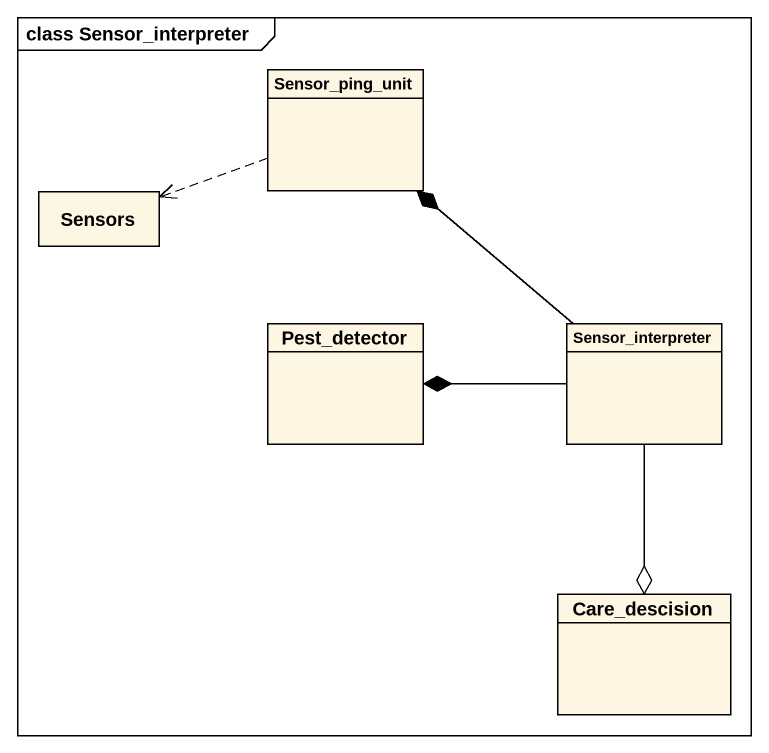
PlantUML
@startuml
mainframe class Sensor_interpreter
allowmixing
hide circle
hide empty members
class Sensor_ping_unit
rectangle Sensors
class Pest_detector
class Sensor_interpreter
class Care_descision
Sensor_ping_unit .left.> Sensors
Sensor_interpreter -up-* Sensor_ping_unit
Sensor_interpreter -left-* Pest_detector
Sensor_interpreter --o Care_descision
@enduml
